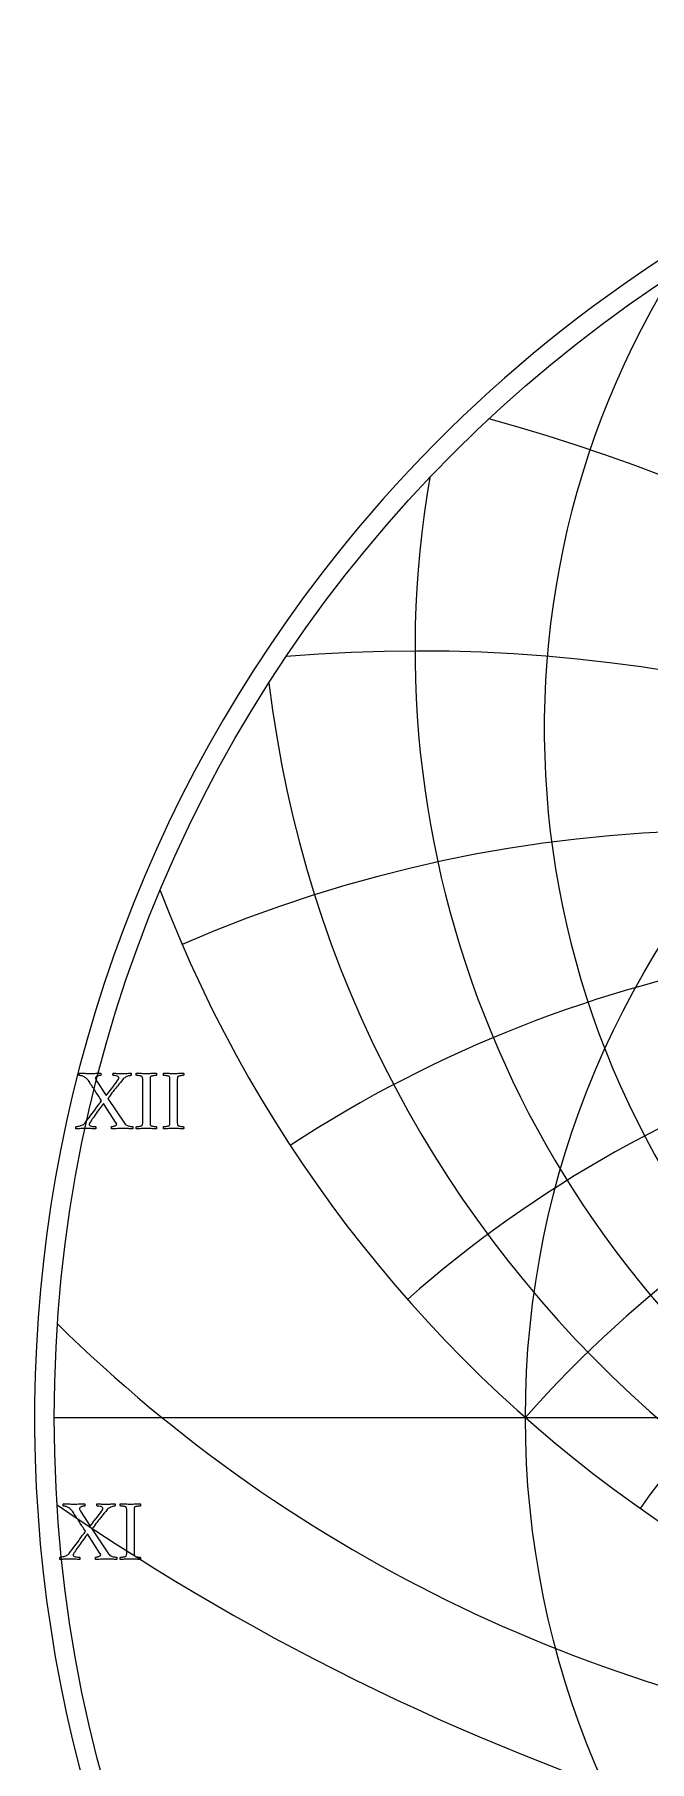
# Model space of a CAD drawing. Header units: millimetres. Extents: x -69 to 69, y -69 to 71.
# Drawn here: x -69.4 to -38.6, y -17.2 to 69.3 of the extents above; entities that cross this region are included whole.
import ezdxf

# ---------------------------------------------------------------- set-up
doc = ezdxf.new("R2010")
doc.units = ezdxf.units.MM
for name, color, linetype in [('CUT_OUTER', 1, 'Continuous'), ('ENGRAVE', 7, 'Continuous'), ('ENGRAVE_FINE', 8, 'Continuous'), ('TEXT', 5, 'Continuous')]:
    doc.layers.add(name, color=color, linetype=linetype)

msp = doc.modelspace()

# ---------------------------------------------------------------- linework, layer by layer
at = {"layer": 'CUT_OUTER'}
for centre, radius, start, end in [((-0.0002, -0.0002), 69.3899, 142.382592, 87.802904), ((-0.0008, 0.001), 69.3887, 92.196259, 142.383048)]:
    msp.add_arc(centre, radius, start, end, dxfattribs=at)
at = {"layer": 'ENGRAVE'}
msp.add_lwpolyline([(-68.4, 0), (68.4, 0)], dxfattribs=at)
for radius in [68.4, 44.7739]:
    msp.add_circle((0, 0), radius, dxfattribs=at)
for centre, radius, start, end in [((0, 34.5126), 43.8255, 148.806638, 31.193362), ((0, 38.5209), 50.3089, 170.139991, 9.860009), ((0, 43.7121), 58.0444, 186.805648, 353.194352), ((0, 50.6077), 67.571, 200.977233, 339.022767), ((0, -39.6126), 59.7818, 41.5, 138.5), ((0, -39.6126), 59.7818, 41.5, 138.5), ((-15.5914, 58.1879), 75.0575, 225.458232, 263.32412)]:
    msp.add_arc(centre, radius, start, end, dxfattribs=at)
at = {"layer": 'ENGRAVE_FINE'}
for centre, radius, start, end in [((-71.2452, -39.6126), 93.004, 15.702685, 74.635415), ((-71.2452, -39.6126), 93.004, 15.702685, 74.635415), ((-50.1629, -39.6126), 78.0396, 20.037916, 94.860474), ((-50.1629, -39.6126), 78.0396, 20.037916, 94.860474), ((-34.515, -39.6126), 69.0301, 24.676911, 113.452999), ((-34.515, -39.6126), 69.0301, 24.676911, 113.452999), ((-21.7588, -39.6126), 63.6185, 29.714957, 123.166409), ((-21.7588, -39.6126), 63.6185, 29.714957, 123.166409), ((-10.5411, -39.6126), 60.704, 35.271588, 131.400216), ((-10.5411, -39.6126), 60.704, 35.271588, 131.400216), ((10.5411, -39.6126), 60.704, 48.599784, 144.728412), ((10.5411, -39.6126), 60.704, 48.599784, 144.728412), ((0, 94.8342), 120.4247, 235.470784, 304.529216)]:
    msp.add_arc(centre, radius, start, end, dxfattribs=at)
at = {"layer": 'TEXT'}
for points in [[(-66.6077, 17.2484), (-66.5316, 17.2488), (-66.4588, 17.2501), (-66.3892, 17.2521), (-66.3229, 17.2549), (-66.2584, 17.258), (-66.1945, 17.2608), (-66.1312, 17.2634), (-66.0683, 17.2657), (-66.0646, 17.2549), (-66.0619, 17.2398), (-66.0602, 17.2204), (-66.0597, 17.1967), (-66.0608, 17.174), (-66.064, 17.1578), (-66.0694, 17.1481), (-66.077, 17.1449), (-66.0939, 17.1442), (-66.1147, 17.1422), (-66.1393, 17.1388), (-66.1676, 17.1341), (-66.1972, 17.1276), (-66.2258, 17.119), (-66.2533, 17.1082), (-66.2798, 17.0953), (-66.3024, 17.0795), (-66.3186, 17.0602), (-66.3283, 17.0374), (-66.3315, 17.0111), (-66.3283, 16.9855), (-66.3186, 16.9561), (-66.3024, 16.9229), (-66.2798, 16.886), (-65.7922, 16.1352), (-65.6983, 16.2606), (-65.6066, 16.3822), (-65.5171, 16.5001), (-65.4297, 16.6142), (-65.3494, 16.7201), (-65.2809, 16.8137), (-65.2242, 16.8949), (-65.1795, 16.9637), (-65.1737, 16.9744), (-65.1692, 16.9852), (-65.1661, 16.996), (-65.1644, 17.0068), (-65.1634, 17.0165), (-65.1628, 17.0241), (-65.1623, 17.0295), (-65.1622, 17.0327), (-65.1654, 17.0483), (-65.1752, 17.0651), (-65.1913, 17.0829), (-65.214, 17.1017), (-65.2477, 17.1187), (-65.297, 17.1309), (-65.362, 17.1381), (-65.4427, 17.1406), (-65.4485, 17.1456), (-65.4529, 17.1562), (-65.456, 17.1725), (-65.4578, 17.1945), (-65.4582, 17.2176), (-65.4572, 17.2371), (-65.4549, 17.2532), (-65.4513, 17.2657), (-65.3905, 17.2615), (-65.3332, 17.2576), (-65.2794, 17.254), (-65.2291, 17.2506), (-65.1793, 17.2478), (-65.1272, 17.2457), (-65.0725, 17.2445), (-65.0155, 17.2441), (-64.9368, 17.2447), (-64.8645, 17.2463), (-64.7987, 17.249), (-64.7394, 17.2528), (-64.6857, 17.2568), (-64.6369, 17.2603), (-64.5929, 17.2633), (-64.5538, 17.2657), (-64.5499, 17.2555), (-64.5468, 17.242), (-64.5445, 17.2252), (-64.543, 17.2053), (-64.5434, 17.1851), (-64.5468, 17.1675), (-64.5531, 17.1527), (-64.5624, 17.1406), (-64.5742, 17.1399), (-64.5921, 17.1379), (-64.6162, 17.1345), (-64.6466, 17.1298), (-64.6808, 17.1228), (-64.7167, 17.1125), (-64.7542, 17.099), (-64.7933, 17.0823), (-64.8323, 17.0617), (-64.8693, 17.0365), (-64.9045, 17.0067), (-64.9378, 16.9723), (-65.0151, 16.8784), (-65.0872, 16.7911), (-65.1543, 16.7102), (-65.2161, 16.6357), (-65.2751, 16.5643), (-65.3332, 16.4923), (-65.3905, 16.4197), (-65.447, 16.3466), (-65.5055, 16.2698), (-65.5689, 16.1859), (-65.6371, 16.095), (-65.7102, 15.9971), (-64.8817, 14.7545), (-64.8475, 14.7124), (-64.8052, 14.6768), (-64.7547, 14.6477), (-64.6962, 14.625), (-64.635, 14.608), (-64.5765, 14.5959), (-64.5206, 14.5886), (-64.4675, 14.5862), (-64.462, 14.5757), (-64.4584, 14.5614), (-64.4566, 14.5433), (-64.4567, 14.5215), (-64.4579, 14.5002), (-64.4594, 14.4837), (-64.4612, 14.4721), (-64.4632, 14.4654), (-64.5236, 14.4695), (-64.5797, 14.4735), (-64.6315, 14.4771), (-64.6789, 14.4805), (-64.7267, 14.4833), (-64.7793, 14.4853), (-64.8367, 14.4865), (-64.899, 14.4869), (-64.9846, 14.4865), (-65.0646, 14.4853), (-65.1389, 14.4833), (-65.2075, 14.4805), (-65.2761, 14.4771), (-65.3504, 14.4735), (-65.4304, 14.4695), (-65.516, 14.4654), (-65.5236, 14.4762), (-65.529, 14.4913), (-65.5322, 14.5107), (-65.5333, 14.5344), (-65.5322, 14.5571), (-65.529, 14.5732), (-65.5236, 14.5829), (-65.516, 14.5862), (-65.5011, 14.587), (-65.482, 14.5894), (-65.459, 14.5935), (-65.4319, 14.5991), (-65.4032, 14.6065), (-65.3753, 14.6158), (-65.3482, 14.627), (-65.3219, 14.6401), (-65.2992, 14.6548), (-65.283, 14.6709), (-65.2733, 14.6883), (-65.2701, 14.707), (-65.2705, 14.7117), (-65.2717, 14.7172), (-65.2737, 14.7236), (-65.2766, 14.7307), (-65.2799, 14.7379), (-65.2836, 14.7442), (-65.2875, 14.7497), (-65.2917, 14.7545), (-65.9346, 15.7469), (-65.983, 15.6826), (-66.0333, 15.6147), (-66.0855, 15.5434), (-66.1395, 15.4686), (-66.1941, 15.3924), (-66.2479, 15.317), (-66.3009, 15.2424), (-66.3531, 15.1687), (-66.403, 15.0975), (-66.4491, 15.0306), (-66.4915, 14.968), (-66.53, 14.9098), (-66.5637, 14.858), (-66.5915, 14.8149), (-66.6133, 14.7804), (-66.6293, 14.7545), (-66.6317, 14.7496), (-66.6346, 14.7437), (-66.6382, 14.7367), (-66.6422, 14.7286), (-66.646, 14.7197), (-66.6487, 14.7102), (-66.6503, 14.7003), (-66.6508, 14.6897), (-66.6462, 14.6707), (-66.6325, 14.6525), (-66.6096, 14.6351), (-66.5775, 14.6185), (-66.5343, 14.6044), (-66.4782, 14.5943), (-66.4092, 14.5882), (-66.3272, 14.5862), (-66.3214, 14.5757), (-66.317, 14.5614), (-66.3139, 14.5433), (-66.3121, 14.5215), (-66.3117, 14.5002), (-66.3127, 14.4837), (-66.3149, 14.4721), (-66.3186, 14.4654), (-66.3771, 14.4695), (-66.4362, 14.4735), (-66.4958, 14.4771), (-66.5559, 14.4805), (-66.616, 14.4833), (-66.6756, 14.4853), (-66.7347, 14.4865), (-66.7932, 14.4869), (-66.8722, 14.4865), (-66.9453, 14.4853), (-67.0125, 14.4833), (-67.0737, 14.4805), (-67.1325, 14.4771), (-67.1923, 14.4735), (-67.2533, 14.4695), (-67.3153, 14.4654), (-67.3187, 14.4776), (-67.3202, 14.4929), (-67.3198, 14.5111), (-67.3175, 14.5322), (-67.3144, 14.5526), (-67.3115, 14.5684), (-67.309, 14.5796), (-67.3067, 14.5862), (-67.2936, 14.5871), (-67.2716, 14.59), (-67.2407, 14.5947), (-67.201, 14.6013), (-67.1559, 14.6105), (-67.1093, 14.6229), (-67.061, 14.6385), (-67.0111, 14.6574), (-66.9633, 14.6799), (-66.921, 14.7065), (-66.8845, 14.7371), (-66.8536, 14.7717), (-66.7757, 14.8731), (-66.7015, 14.9702), (-66.6311, 15.063), (-66.5645, 15.1514), (-66.4999, 15.2379), (-66.4356, 15.3246), (-66.3716, 15.4115), (-66.3078, 15.4988), (-66.2427, 15.5879), (-66.1746, 15.6805), (-66.1035, 15.7767), (-66.0295, 15.8763), (-66.055, 15.9174), (-66.084, 15.9632), (-66.1165, 16.0135), (-66.1525, 16.0683), (-66.1905, 16.1262), (-66.2291, 16.1854), (-66.2682, 16.2459), (-66.3078, 16.3078), (-66.3472, 16.3693), (-66.3855, 16.4286), (-66.4227, 16.4858), (-66.4588, 16.5408), (-66.4928, 16.5923), (-66.5235, 16.639), (-66.551, 16.6808), (-66.5753, 16.7177), (-66.5951, 16.7479), (-66.6093, 16.7695), (-66.6178, 16.7824), (-66.6206, 16.7868), (-66.6547, 16.8399), (-66.688, 16.8871), (-66.7205, 16.9283), (-66.7522, 16.9637), (-66.785, 16.9952), (-66.8207, 17.0251), (-66.8594, 17.0535), (-66.9011, 17.0802), (-66.9301, 17.0962), (-66.961, 17.1098), (-66.9937, 17.121), (-67.0284, 17.1298), (-67.062, 17.1364), (-67.0915, 17.1411), (-67.117, 17.1439), (-67.1384, 17.1449), (-67.146, 17.1481), (-67.1514, 17.1578), (-67.1546, 17.174), (-67.1557, 17.1967), (-67.1546, 17.2204), (-67.1514, 17.2398), (-67.146, 17.2549), (-67.1384, 17.2657), (-67.0636, 17.2634), (-66.9944, 17.2608), (-66.9309, 17.258), (-66.873, 17.2549), (-66.8152, 17.2521), (-66.7517, 17.2501), (-66.6825, 17.2488), (-66.6077, 17.2484)], [(-63.7771, 17.2484), (-63.715, 17.2488), (-63.6536, 17.2501), (-63.5931, 17.2521), (-63.5334, 17.2549), (-63.4734, 17.258), (-63.412, 17.2608), (-63.3493, 17.2634), (-63.2853, 17.2657), (-63.2778, 17.2555), (-63.2729, 17.242), (-63.2703, 17.2252), (-63.2702, 17.2053), (-63.2719, 17.1853), (-63.275, 17.1686), (-63.2795, 17.1551), (-63.2853, 17.1449), (-63.3009, 17.1445), (-63.3219, 17.1433), (-63.3484, 17.1412), (-63.3802, 17.1384), (-63.4142, 17.1348), (-63.4471, 17.1303), (-63.4789, 17.1251), (-63.5096, 17.119), (-63.5366, 17.1117), (-63.5571, 17.1028), (-63.5711, 17.0923), (-63.5787, 17.0802), (-63.5845, 17.057), (-63.5889, 17.0305), (-63.592, 17.0009), (-63.5938, 16.968), (-63.5947, 16.9326), (-63.5954, 16.8957), (-63.5958, 16.8571), (-63.5959, 16.817), (-63.5959, 16.8105), (-63.5959, 16.804), (-63.5959, 16.7975), (-63.5959, 16.7911), (-63.5959, 16.7846), (-63.5959, 16.7781), (-63.5959, 16.7716), (-63.5959, 16.7652), (-63.5959, 14.9659), (-63.5959, 14.9594), (-63.5959, 14.9529), (-63.5959, 14.9465), (-63.5959, 14.94), (-63.5959, 14.9335), (-63.5959, 14.9271), (-63.5959, 14.9206), (-63.5959, 14.9141), (-63.5958, 14.8741), (-63.5954, 14.8359), (-63.5947, 14.7996), (-63.5938, 14.7652), (-63.592, 14.7333), (-63.5889, 14.7043), (-63.5845, 14.6783), (-63.5787, 14.6552), (-63.5711, 14.6447), (-63.5571, 14.6347), (-63.5366, 14.6253), (-63.5096, 14.6164), (-63.4789, 14.6084), (-63.4471, 14.6018), (-63.4142, 14.5966), (-63.3802, 14.5927), (-63.3484, 14.5898), (-63.3219, 14.5878), (-63.3009, 14.5866), (-63.2853, 14.5862), (-63.2795, 14.5759), (-63.275, 14.5625), (-63.2719, 14.5457), (-63.2702, 14.5258), (-63.2703, 14.5058), (-63.2729, 14.4891), (-63.2778, 14.4756), (-63.2853, 14.4654), (-63.3493, 14.4695), (-63.412, 14.4735), (-63.4734, 14.4771), (-63.5334, 14.4805), (-63.5931, 14.4833), (-63.6536, 14.4853), (-63.715, 14.4865), (-63.7771, 14.4869), (-63.8378, 14.4865), (-63.899, 14.4853), (-63.9608, 14.4833), (-64.0231, 14.4805), (-64.0859, 14.4771), (-64.1493, 14.4735), (-64.2132, 14.4695), (-64.2777, 14.4654), (-64.2851, 14.4756), (-64.2901, 14.4891), (-64.2926, 14.5058), (-64.2928, 14.5258), (-64.291, 14.5457), (-64.2879, 14.5625), (-64.2835, 14.5759), (-64.2777, 14.5862), (-64.262, 14.5866), (-64.241, 14.5878), (-64.2146, 14.5898), (-64.1827, 14.5927), (-64.1486, 14.5966), (-64.1153, 14.6018), (-64.0828, 14.6084), (-64.0511, 14.6164), (-64.0235, 14.6253), (-64.0031, 14.6347), (-63.9901, 14.6447), (-63.9843, 14.6552), (-63.9766, 14.683), (-63.9708, 14.7146), (-63.9669, 14.7499), (-63.9648, 14.789), (-63.9639, 14.8308), (-63.9632, 14.8742), (-63.9628, 14.9192), (-63.9627, 14.9659), (-63.9627, 16.7652), (-63.9628, 16.812), (-63.9632, 16.8574), (-63.9639, 16.9015), (-63.9648, 16.9442), (-63.9669, 16.9843), (-63.9708, 17.0203), (-63.9766, 17.0522), (-63.9843, 17.0802), (-63.9901, 17.0923), (-64.0031, 17.1028), (-64.0235, 17.1117), (-64.0511, 17.119), (-64.0828, 17.1251), (-64.1153, 17.1303), (-64.1486, 17.1348), (-64.1827, 17.1384), (-64.2146, 17.1412), (-64.241, 17.1433), (-64.262, 17.1445), (-64.2777, 17.1449), (-64.2835, 17.1551), (-64.2879, 17.1686), (-64.291, 17.1853), (-64.2928, 17.2053), (-64.2926, 17.2252), (-64.2901, 17.242), (-64.2851, 17.2555), (-64.2777, 17.2657), (-64.2132, 17.2634), (-64.1493, 17.2608), (-64.0859, 17.258), (-64.0231, 17.2549), (-63.9608, 17.2521), (-63.899, 17.2501), (-63.8378, 17.2488), (-63.7771, 17.2484)], [(-62.4137, 17.2484), (-62.3515, 17.2488), (-62.2901, 17.2501), (-62.2296, 17.2521), (-62.1699, 17.2549), (-62.1099, 17.258), (-62.0485, 17.2608), (-61.9858, 17.2634), (-61.9218, 17.2657), (-61.9144, 17.2555), (-61.9094, 17.242), (-61.9068, 17.2252), (-61.9067, 17.2053), (-61.9084, 17.1853), (-61.9115, 17.1686), (-61.916, 17.1551), (-61.9218, 17.1449), (-61.9374, 17.1445), (-61.9584, 17.1433), (-61.9849, 17.1412), (-62.0167, 17.1384), (-62.0507, 17.1348), (-62.0836, 17.1303), (-62.1154, 17.1251), (-62.1461, 17.119), (-62.1731, 17.1117), (-62.1936, 17.1028), (-62.2076, 17.0923), (-62.2152, 17.0802), (-62.221, 17.057), (-62.2254, 17.0305), (-62.2285, 17.0009), (-62.2303, 16.968), (-62.2312, 16.9326), (-62.2319, 16.8957), (-62.2323, 16.8571), (-62.2324, 16.817), (-62.2324, 16.8105), (-62.2324, 16.804), (-62.2324, 16.7975), (-62.2324, 16.7911), (-62.2324, 16.7846), (-62.2324, 16.7781), (-62.2324, 16.7716), (-62.2324, 16.7652), (-62.2324, 14.9659), (-62.2324, 14.9594), (-62.2324, 14.9529), (-62.2324, 14.9465), (-62.2324, 14.94), (-62.2324, 14.9335), (-62.2324, 14.9271), (-62.2324, 14.9206), (-62.2324, 14.9141), (-62.2323, 14.8741), (-62.2319, 14.8359), (-62.2312, 14.7996), (-62.2303, 14.7652), (-62.2285, 14.7333), (-62.2254, 14.7043), (-62.221, 14.6783), (-62.2152, 14.6552), (-62.2076, 14.6447), (-62.1936, 14.6347), (-62.1731, 14.6253), (-62.1461, 14.6164), (-62.1154, 14.6084), (-62.0836, 14.6018), (-62.0507, 14.5966), (-62.0167, 14.5927), (-61.9849, 14.5898), (-61.9584, 14.5878), (-61.9374, 14.5866), (-61.9218, 14.5862), (-61.916, 14.5759), (-61.9115, 14.5625), (-61.9084, 14.5457), (-61.9067, 14.5258), (-61.9068, 14.5058), (-61.9094, 14.4891), (-61.9144, 14.4756), (-61.9218, 14.4654), (-61.9858, 14.4695), (-62.0485, 14.4735), (-62.1099, 14.4771), (-62.1699, 14.4805), (-62.2296, 14.4833), (-62.2901, 14.4853), (-62.3515, 14.4865), (-62.4137, 14.4869), (-62.4743, 14.4865), (-62.5356, 14.4853), (-62.5973, 14.4833), (-62.6596, 14.4805), (-62.7224, 14.4771), (-62.7858, 14.4735), (-62.8497, 14.4695), (-62.9142, 14.4654), (-62.9216, 14.4756), (-62.9266, 14.4891), (-62.9291, 14.5058), (-62.9293, 14.5258), (-62.9275, 14.5457), (-62.9244, 14.5625), (-62.92, 14.5759), (-62.9142, 14.5862), (-62.8985, 14.5866), (-62.8775, 14.5878), (-62.8511, 14.5898), (-62.8193, 14.5927), (-62.7851, 14.5966), (-62.7518, 14.6018), (-62.7193, 14.6084), (-62.6877, 14.6164), (-62.66, 14.6253), (-62.6396, 14.6347), (-62.6266, 14.6447), (-62.6208, 14.6552), (-62.6131, 14.683), (-62.6073, 14.7146), (-62.6034, 14.7499), (-62.6014, 14.789), (-62.6004, 14.8308), (-62.5997, 14.8742), (-62.5993, 14.9192), (-62.5992, 14.9659), (-62.5992, 16.7652), (-62.5993, 16.812), (-62.5997, 16.8574), (-62.6004, 16.9015), (-62.6014, 16.9442), (-62.6034, 16.9843), (-62.6073, 17.0203), (-62.6131, 17.0522), (-62.6208, 17.0802), (-62.6266, 17.0923), (-62.6396, 17.1028), (-62.66, 17.1117), (-62.6877, 17.119), (-62.7193, 17.1251), (-62.7518, 17.1303), (-62.7851, 17.1348), (-62.8193, 17.1384), (-62.8511, 17.1412), (-62.8775, 17.1433), (-62.8985, 17.1445), (-62.9142, 17.1449), (-62.92, 17.1551), (-62.9244, 17.1686), (-62.9275, 17.1853), (-62.9293, 17.2053), (-62.9291, 17.2252), (-62.9266, 17.242), (-62.9216, 17.2555), (-62.9142, 17.2657), (-62.8497, 17.2634), (-62.7858, 17.2608), (-62.7224, 17.258), (-62.6596, 17.2549), (-62.5973, 17.2521), (-62.5356, 17.2501), (-62.4743, 17.2488), (-62.4137, 17.2484)], [(-67.4102, -4.3409), (-67.3342, -4.3405), (-67.2614, -4.3393), (-67.1918, -4.3373), (-67.1254, -4.3345), (-67.061, -4.3314), (-66.9971, -4.3285), (-66.9337, -4.326), (-66.8709, -4.3237), (-66.8671, -4.3345), (-66.8644, -4.3496), (-66.8628, -4.369), (-66.8622, -4.3927), (-66.8633, -4.4154), (-66.8666, -4.4315), (-66.8719, -4.4413), (-66.8795, -4.4445), (-66.8965, -4.4452), (-66.9173, -4.4472), (-66.9418, -4.4506), (-66.9701, -4.4553), (-66.9998, -4.4618), (-67.0284, -4.4704), (-67.0559, -4.4812), (-67.0823, -4.4941), (-67.105, -4.5099), (-67.1211, -4.5292), (-67.1308, -4.552), (-67.1341, -4.5783), (-67.1308, -4.6039), (-67.1211, -4.6333), (-67.105, -4.6664), (-67.0823, -4.7034), (-66.5947, -5.4542), (-66.5009, -5.3288), (-66.4092, -5.2071), (-66.3196, -5.0893), (-66.2323, -4.9752), (-66.1519, -4.8692), (-66.0834, -4.7757), (-66.0268, -4.6945), (-65.982, -4.6257), (-65.9762, -4.6149), (-65.9718, -4.6041), (-65.9687, -4.5934), (-65.9669, -4.5826), (-65.966, -4.5729), (-65.9653, -4.5653), (-65.9649, -4.5599), (-65.9648, -4.5567), (-65.968, -4.541), (-65.9777, -4.5243), (-65.9939, -4.5065), (-66.0165, -4.4876), (-66.0502, -4.4707), (-66.0996, -4.4585), (-66.1646, -4.4512), (-66.2452, -4.4488), (-66.251, -4.4438), (-66.2555, -4.4332), (-66.2586, -4.4168), (-66.2603, -4.3949), (-66.2607, -4.3718), (-66.2598, -4.3523), (-66.2575, -4.3362), (-66.2538, -4.3237), (-66.193, -4.3279), (-66.1357, -4.3318), (-66.0819, -4.3354), (-66.0316, -4.3388), (-65.9819, -4.3416), (-65.9297, -4.3436), (-65.8751, -4.3448), (-65.818, -4.3453), (-65.7393, -4.3447), (-65.667, -4.3431), (-65.6012, -4.3404), (-65.5419, -4.3366), (-65.4882, -4.3326), (-65.4394, -4.3291), (-65.3955, -4.3261), (-65.3564, -4.3237), (-65.3525, -4.3339), (-65.3494, -4.3474), (-65.3471, -4.3641), (-65.3456, -4.3841), (-65.346, -4.4043), (-65.3494, -4.4218), (-65.3557, -4.4367), (-65.365, -4.4488), (-65.3767, -4.4495), (-65.3947, -4.4515), (-65.4188, -4.4549), (-65.4491, -4.4596), (-65.4834, -4.4666), (-65.5192, -4.4769), (-65.5567, -4.4903), (-65.5958, -4.5071), (-65.6348, -4.5277), (-65.6719, -4.5529), (-65.7071, -4.5827), (-65.7404, -4.6171), (-65.8176, -4.7109), (-65.8898, -4.7983), (-65.9568, -4.8792), (-66.0187, -4.9536), (-66.0776, -5.0251), (-66.1357, -5.0971), (-66.193, -5.1697), (-66.2495, -5.2427), (-66.3081, -5.3196), (-66.3714, -5.4035), (-66.4397, -5.4943), (-66.5127, -5.5922), (-65.6843, -6.8349), (-65.65, -6.877), (-65.6077, -6.9126), (-65.5573, -6.9417), (-65.4988, -6.9644), (-65.4375, -6.9813), (-65.379, -6.9935), (-65.3232, -7.0008), (-65.2701, -7.0032), (-65.2645, -7.0137), (-65.2609, -7.028), (-65.2591, -7.0461), (-65.2593, -7.0679), (-65.2605, -7.0892), (-65.262, -7.1057), (-65.2637, -7.1173), (-65.2658, -7.124), (-65.3262, -7.1198), (-65.3823, -7.1159), (-65.434, -7.1123), (-65.4815, -7.1089), (-65.5292, -7.1061), (-65.5818, -7.1041), (-65.6393, -7.1028), (-65.7015, -7.1024), (-65.7872, -7.1028), (-65.8671, -7.1041), (-65.9414, -7.1061), (-66.0101, -7.1089), (-66.0787, -7.1123), (-66.153, -7.1159), (-66.2329, -7.1198), (-66.3186, -7.124), (-66.3261, -7.1132), (-66.3315, -7.0981), (-66.3348, -7.0787), (-66.3358, -7.055), (-66.3348, -7.0323), (-66.3315, -7.0161), (-66.3261, -7.0064), (-66.3186, -7.0032), (-66.3036, -7.0024), (-66.2846, -7), (-66.2615, -6.9959), (-66.2344, -6.9902), (-66.2057, -6.9828), (-66.1778, -6.9735), (-66.1507, -6.9623), (-66.1244, -6.9493), (-66.1018, -6.9346), (-66.0856, -6.9185), (-66.0759, -6.9011), (-66.0726, -6.8824), (-66.073, -6.8777), (-66.0742, -6.8721), (-66.0763, -6.8658), (-66.0791, -6.8586), (-66.0825, -6.8515), (-66.0861, -6.8452), (-66.09, -6.8396), (-66.0942, -6.8349), (-66.7371, -5.8425), (-66.7855, -5.9068), (-66.8358, -5.9746), (-66.888, -6.046), (-66.9421, -6.1208), (-66.9967, -6.197), (-67.0505, -6.2724), (-67.1035, -6.3469), (-67.1556, -6.4207), (-67.2055, -6.4919), (-67.2517, -6.5588), (-67.294, -6.6213), (-67.3326, -6.6796), (-67.3663, -6.7314), (-67.394, -6.7745), (-67.4159, -6.809), (-67.4318, -6.8349), (-67.4342, -6.8398), (-67.4372, -6.8457), (-67.4407, -6.8527), (-67.4447, -6.8608), (-67.4485, -6.8697), (-67.4512, -6.8791), (-67.4528, -6.8891), (-67.4534, -6.8996), (-67.4488, -6.9186), (-67.435, -6.9369), (-67.4121, -6.9542), (-67.38, -6.9708), (-67.3369, -6.985), (-67.2808, -6.9951), (-67.2117, -7.0012), (-67.1298, -7.0032), (-67.124, -7.0137), (-67.1195, -7.028), (-67.1164, -7.0461), (-67.1147, -7.0679), (-67.1143, -7.0892), (-67.1152, -7.1057), (-67.1175, -7.1173), (-67.1211, -7.124), (-67.1797, -7.1198), (-67.2387, -7.1159), (-67.2983, -7.1123), (-67.3584, -7.1089), (-67.4186, -7.1061), (-67.4782, -7.1041), (-67.5372, -7.1028), (-67.5958, -7.1024), (-67.6748, -7.1028), (-67.7479, -7.1041), (-67.815, -7.1061), (-67.8762, -7.1089), (-67.935, -7.1123), (-67.9949, -7.1159), (-68.0558, -7.1198), (-68.1179, -7.124), (-68.1212, -7.1117), (-68.1227, -7.0965), (-68.1223, -7.0783), (-68.12, -7.0571), (-68.1169, -7.0368), (-68.1141, -7.021), (-68.1115, -7.0098), (-68.1092, -7.0032), (-68.0961, -7.0022), (-68.0742, -6.9994), (-68.0433, -6.9947), (-68.0035, -6.9881), (-67.9585, -6.9789), (-67.9118, -6.9665), (-67.8636, -6.9509), (-67.8137, -6.932), (-67.7658, -6.9095), (-67.7236, -6.8829), (-67.687, -6.8523), (-67.6562, -6.8177), (-67.5782, -6.7163), (-67.5041, -6.6192), (-67.4337, -6.5264), (-67.3671, -6.4379), (-67.3025, -6.3515), (-67.2382, -6.2648), (-67.1741, -6.1778), (-67.1103, -6.0906), (-67.0452, -6.0015), (-66.9771, -5.9088), (-66.9061, -5.8127), (-66.832, -5.7131), (-66.8575, -5.6719), (-66.8865, -5.6262), (-66.919, -5.5759), (-66.955, -5.521), (-66.993, -5.4632), (-67.0316, -5.404), (-67.0707, -5.3435), (-67.1103, -5.2816), (-67.1497, -5.2201), (-67.188, -5.1608), (-67.2252, -5.1036), (-67.2614, -5.0486), (-67.2953, -4.9971), (-67.3261, -4.9504), (-67.3536, -4.9086), (-67.3779, -4.8717), (-67.3977, -4.8415), (-67.4118, -4.8199), (-67.4203, -4.8069), (-67.4232, -4.8026), (-67.4573, -4.7495), (-67.4906, -4.7023), (-67.5231, -4.661), (-67.5548, -4.6257), (-67.5875, -4.5942), (-67.6233, -4.5642), (-67.662, -4.5359), (-67.7036, -4.5092), (-67.7326, -4.4932), (-67.7635, -4.4795), (-67.7963, -4.4684), (-67.8309, -4.4596), (-67.8645, -4.453), (-67.894, -4.4483), (-67.9195, -4.4454), (-67.941, -4.4445), (-67.9485, -4.4413), (-67.9539, -4.4315), (-67.9571, -4.4154), (-67.9582, -4.3927), (-67.9571, -4.369), (-67.9539, -4.3496), (-67.9485, -4.3345), (-67.941, -4.3237), (-67.8661, -4.326), (-67.7969, -4.3285), (-67.7334, -4.3314), (-67.6756, -4.3345), (-67.6177, -4.3373), (-67.5542, -4.3393), (-67.4851, -4.3405), (-67.4102, -4.3409)], [(-64.5797, -4.3409), (-64.5175, -4.3405), (-64.4562, -4.3393), (-64.3956, -4.3373), (-64.3359, -4.3345), (-64.2759, -4.3314), (-64.2145, -4.3285), (-64.1518, -4.326), (-64.0878, -4.3237), (-64.0804, -4.3339), (-64.0754, -4.3474), (-64.0728, -4.3641), (-64.0727, -4.3841), (-64.0745, -4.404), (-64.0776, -4.4208), (-64.082, -4.4342), (-64.0878, -4.4445), (-64.1034, -4.4449), (-64.1245, -4.4461), (-64.1509, -4.4481), (-64.1827, -4.451), (-64.2167, -4.4546), (-64.2496, -4.4591), (-64.2814, -4.4643), (-64.3122, -4.4704), (-64.3391, -4.4777), (-64.3596, -4.4866), (-64.3737, -4.4971), (-64.3812, -4.5092), (-64.387, -4.5324), (-64.3915, -4.5588), (-64.3946, -4.5885), (-64.3963, -4.6214), (-64.3973, -4.6567), (-64.3979, -4.6937), (-64.3983, -4.7322), (-64.3985, -4.7724), (-64.3985, -4.7789), (-64.3985, -4.7854), (-64.3985, -4.7918), (-64.3985, -4.7983), (-64.3985, -4.8048), (-64.3985, -4.8113), (-64.3985, -4.8177), (-64.3985, -4.8242), (-64.3985, -6.6235), (-64.3985, -6.63), (-64.3985, -6.6364), (-64.3985, -6.6429), (-64.3985, -6.6494), (-64.3985, -6.6558), (-64.3985, -6.6623), (-64.3985, -6.6688), (-64.3985, -6.6753), (-64.3983, -6.7153), (-64.3979, -6.7535), (-64.3973, -6.7897), (-64.3963, -6.8241), (-64.3946, -6.8561), (-64.3915, -6.8851), (-64.387, -6.9111), (-64.3812, -6.9342), (-64.3737, -6.9447), (-64.3596, -6.9546), (-64.3391, -6.9641), (-64.3122, -6.973), (-64.2814, -6.9809), (-64.2496, -6.9875), (-64.2167, -6.9928), (-64.1827, -6.9967), (-64.1509, -6.9996), (-64.1245, -7.0016), (-64.1034, -7.0028), (-64.0878, -7.0032), (-64.082, -7.0134), (-64.0776, -7.0269), (-64.0745, -7.0436), (-64.0727, -7.0636), (-64.0728, -7.0836), (-64.0754, -7.1003), (-64.0804, -7.1138), (-64.0878, -7.124), (-64.1518, -7.1198), (-64.2145, -7.1159), (-64.2759, -7.1123), (-64.3359, -7.1089), (-64.3956, -7.1061), (-64.4562, -7.1041), (-64.5175, -7.1028), (-64.5797, -7.1024), (-64.6404, -7.1028), (-64.7016, -7.1041), (-64.7633, -7.1061), (-64.8256, -7.1089), (-64.8885, -7.1123), (-64.9518, -7.1159), (-65.0158, -7.1198), (-65.0802, -7.124), (-65.0876, -7.1138), (-65.0926, -7.1003), (-65.0952, -7.0836), (-65.0953, -7.0636), (-65.0936, -7.0436), (-65.0905, -7.0269), (-65.086, -7.0134), (-65.0802, -7.0032), (-65.0646, -7.0028), (-65.0435, -7.0016), (-65.0171, -6.9996), (-64.9853, -6.9967), (-64.9512, -6.9928), (-64.9179, -6.9875), (-64.8854, -6.9809), (-64.8537, -6.973), (-64.826, -6.9641), (-64.8057, -6.9546), (-64.7926, -6.9447), (-64.7868, -6.9342), (-64.7791, -6.9064), (-64.7733, -6.8748), (-64.7694, -6.8395), (-64.7674, -6.8004), (-64.7664, -6.7586), (-64.7658, -6.7152), (-64.7654, -6.6701), (-64.7652, -6.6235), (-64.7652, -4.8242), (-64.7654, -4.7774), (-64.7658, -4.732), (-64.7664, -4.6879), (-64.7674, -4.6451), (-64.7694, -4.6051), (-64.7733, -4.5691), (-64.7791, -4.5371), (-64.7868, -4.5092), (-64.7926, -4.4971), (-64.8057, -4.4866), (-64.826, -4.4777), (-64.8537, -4.4704), (-64.8854, -4.4643), (-64.9179, -4.4591), (-64.9512, -4.4546), (-64.9853, -4.451), (-65.0171, -4.4481), (-65.0435, -4.4461), (-65.0646, -4.4449), (-65.0802, -4.4445), (-65.086, -4.4342), (-65.0905, -4.4208), (-65.0936, -4.404), (-65.0953, -4.3841), (-65.0952, -4.3641), (-65.0926, -4.3474), (-65.0876, -4.3339), (-65.0802, -4.3237), (-65.0158, -4.326), (-64.9518, -4.3285), (-64.8885, -4.3314), (-64.8256, -4.3345), (-64.7633, -4.3373), (-64.7016, -4.3393), (-64.6404, -4.3405), (-64.5797, -4.3409)]]:
    msp.add_lwpolyline(points, close=True, dxfattribs=at)

doc.saveas('drawing.dxf')
